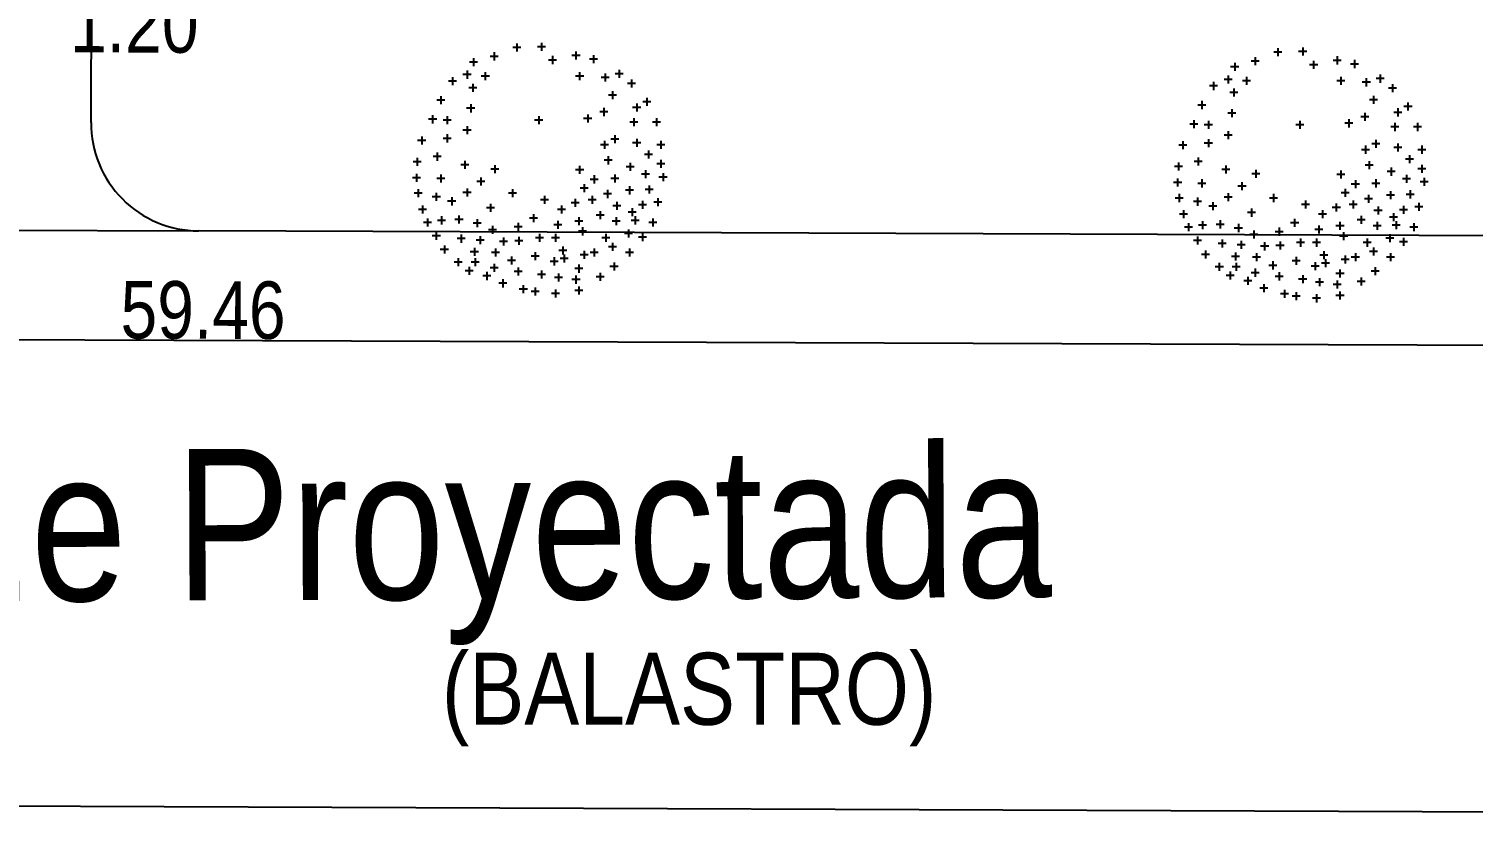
# Model space of a CAD drawing. Header units: inches. Extents: x 203 to 1065, y -1127 to 921.
# Drawn here: x 775.1 to 795.18, y 619.62 to 630.56 of the extents above; entities that cross this region are included whole.
import ezdxf

# ---------------------------------------------------------------- set-up
doc = ezdxf.new("R2010")
doc.units = ezdxf.units.IN
doc.header["$MEASUREMENT"] = 0
doc.header["$PDMODE"] = 35
doc.linetypes.add('DASHED2', pattern=[0.375, 0.25, -0.125])
for name, color, linetype in [('calle', 3, 'Continuous'), ('COTAS', 7, 'Continuous'), ('Vegetación', 102, 'Continuous')]:
    doc.layers.add(name, color=color, linetype=linetype)
doc.layers.add('Limite terrenos', color=2, linetype='DASHED2', transparency=0.4)
doc.styles.add('TECHNICLITE', font='techl___.ttf')
doc.dimstyles.new('1-100', dxfattribs={"dimscale": 0, "dimtxt": 0.09, "dimasz": 0.03, "dimexe": 0.12, "dimexo": 0.2, "dimgap": 0.005, "dimtad": 3, "dimzin": 0, "dimdsep": 46, "dimtxsty": 'TECHNICLITE', "dimblk1": 'COTA', "dimblk2": 'COTA', "dimsah": 1, "dimcen": 2.5, "dimse1": 1, "dimse2": 1, "dimclrd": 7, "dimclre": 7, "dimclrt": 7, "dimadec": 0, "dimazin": 0, "dimtfac": 1, "dimtdec": 6, "dimtmove": 2, "dimatfit": 3, "dimldrblk": 'COTA', "dimfxl": 1, "dimtolj": 1, "dimtzin": 0, "dimarcsym": 0})

# ---------------------------------------------------------------- blocks, each defined once
blk = doc.blocks.new('RB13')
for p, q in [((-0.09496, 0.49383), (-0.09496, 0.46267)), ((0.00127, 0.49667), (0.00127, 0.4655)), ((0.01685, 0.48108), (-0.01432, 0.48108)), ((-0.07937, 0.47825), (-0.11054, 0.47825)), ((-0.18269, 0.45983), (-0.18269, 0.42867)), ((0.13428, 0.46267), (0.13428, 0.4315)), ((0.2022, 0.4485), (0.2022, 0.41733)), ((-0.16711, 0.44425), (-0.19827, 0.44425)), ((0.04372, 0.44567), (0.04372, 0.4145)), ((0.14987, 0.44708), (0.1187, 0.44708)), ((-0.26193, 0.43717), (-0.26193, 0.406)), ((0.21779, 0.43292), (0.18662, 0.43292)), ((0.0593, 0.43008), (0.02814, 0.43008)), ((-0.24635, 0.42158), (-0.27752, 0.42158)), ((0.30126, 0.39183), (0.30126, 0.36066)), ((-0.2874, 0.389), (-0.2874, 0.35783)), ((-0.21665, 0.38333), (-0.21665, 0.35216)), ((0.14843, 0.38333), (0.14843, 0.35216)), ((0.24749, 0.37767), (0.24749, 0.3465)), ((0.31684, 0.37625), (0.28567, 0.37625)), ((-0.27182, 0.37342), (-0.30299, 0.37342)), ((-0.34401, 0.3635), (-0.34401, 0.33233)), ((-0.20107, 0.36775), (-0.23223, 0.36775)), ((0.16402, 0.36775), (0.13285, 0.36775)), ((0.26307, 0.36208), (0.2319, 0.36208)), ((0.34937, 0.355), (0.34937, 0.32383)), ((-0.32842, 0.34791), (-0.35959, 0.34791)), ((-0.26476, 0.338), (-0.26476, 0.30683)), ((0.36495, 0.33941), (0.33379, 0.33941)), ((-0.24918, 0.32241), (-0.28035, 0.32241)), ((0.27579, 0.30966), (0.27579, 0.2785)), ((0.29137, 0.29408), (0.2602, 0.29408)), ((-0.38929, 0.28983), (-0.38929, 0.25866)), ((0.4088, 0.28416), (0.4088, 0.253)), ((-0.3737, 0.27425), (-0.40487, 0.27425)), ((0.42439, 0.26858), (0.39322, 0.26858)), ((-0.27325, 0.25866), (-0.27325, 0.22749)), ((0.36918, 0.2615), (0.36918, 0.23033)), ((-0.25767, 0.24308), (-0.28884, 0.24308)), ((0.24183, 0.2445), (0.24183, 0.21333)), ((0.38476, 0.24591), (0.3536, 0.24591)), ((0.25741, 0.22891), (0.22624, 0.22891)), ((0.17956, 0.21899), (0.17956, 0.18783)), ((-0.42042, 0.21616), (-0.42042, 0.18499)), ((-0.36382, 0.21333), (-0.36382, 0.18216)), ((-0.01005, 0.21333), (-0.01005, 0.18216)), ((0.19515, 0.20341), (0.16398, 0.20341)), ((0.35786, 0.20483), (0.35786, 0.17366)), ((0.44559, 0.20483), (0.44559, 0.17366)), ((-0.40483, 0.20058), (-0.436, 0.20058)), ((-0.34823, 0.19774), (-0.3794, 0.19774)), ((0.00553, 0.19774), (-0.02564, 0.19774)), ((0.37344, 0.18924), (0.34228, 0.18924)), ((0.46118, 0.18924), (0.43001, 0.18924)), ((-0.2874, 0.17366), (-0.2874, 0.14249)), ((-0.27182, 0.15808), (-0.30299, 0.15808)), ((-0.36382, 0.14249), (-0.36382, 0.11133)), ((0.28428, 0.13966), (0.28428, 0.10849)), ((-0.46287, 0.13399), (-0.46287, 0.10282)), ((-0.34823, 0.12691), (-0.3794, 0.12691)), ((0.29986, 0.12408), (0.26869, 0.12408)), ((0.36918, 0.12549), (0.36918, 0.09432)), ((-0.44729, 0.11841), (-0.47845, 0.11841)), ((0.24466, 0.11699), (0.24466, 0.08582)), ((0.46257, 0.11699), (0.46257, 0.08582)), ((0.38476, 0.10991), (0.3536, 0.10991)), ((0.26024, 0.10141), (0.22907, 0.10141)), ((0.47816, 0.10141), (0.44699, 0.10141)), ((0.41446, 0.08016), (0.41446, 0.04899)), ((-0.40344, 0.07166), (-0.40344, 0.04049)), ((0.43005, 0.06457), (0.39888, 0.06457)), ((-0.38785, 0.05607), (-0.41902, 0.05607)), ((0.25881, 0.05749), (0.25881, 0.02632)), ((-0.47985, 0.05182), (-0.47985, 0.02066)), ((-0.29589, 0.04049), (-0.29589, 0.00932)), ((0.27439, 0.04191), (0.24322, 0.04191)), ((0.46257, 0.04332), (0.46257, 0.01216)), ((-0.46427, 0.03624), (-0.49543, 0.03624)), ((0.34371, 0.03199), (0.34371, 0.00082)), ((-0.28031, 0.02491), (-0.31148, 0.02491)), ((-0.17986, 0.02349), (-0.17986, -0.00768)), ((0.47816, 0.02774), (0.44699, 0.02774)), ((0.14843, 0.02066), (0.14843, -0.01051)), ((0.35929, 0.01641), (0.32813, 0.01641)), ((-0.16428, 0.00791), (-0.19544, 0.00791)), ((0.16402, 0.00507), (0.13285, 0.00507)), ((0.40314, 0.00366), (0.40314, -0.02751)), ((-0.48268, -0.01051), (-0.48268, -0.04168)), ((0.47106, -0.00768), (0.47106, -0.03885)), ((-0.38929, -0.01334), (-0.38929, -0.04451)), ((0.20503, -0.01618), (0.20503, -0.04735)), ((0.28428, -0.01334), (0.28428, -0.04451)), ((0.41873, -0.01193), (0.38756, -0.01193)), ((-0.4671, -0.02609), (-0.49826, -0.02609)), ((-0.23363, -0.02468), (-0.23363, -0.05585)), ((0.48665, -0.02326), (0.45548, -0.02326)), ((-0.3737, -0.02893), (-0.40487, -0.02893)), ((0.22062, -0.03176), (0.18945, -0.03176)), ((0.29986, -0.02893), (0.26869, -0.02893)), ((-0.21805, -0.04026), (-0.24922, -0.04026)), ((0.16541, -0.05018), (0.16541, -0.08135)), ((0.41729, -0.05585), (0.41729, -0.08701)), ((0.34088, -0.05868), (0.34088, -0.08985)), ((0.181, -0.06576), (0.14983, -0.06576)), ((-0.47702, -0.07001), (-0.47702, -0.10118)), ((-0.2874, -0.06718), (-0.2874, -0.09835)), ((-0.11194, -0.07001), (-0.11194, -0.10118)), ((0.43288, -0.07143), (0.40171, -0.07143)), ((0.25598, -0.07285), (0.25598, -0.10401)), ((0.35646, -0.07426), (0.3253, -0.07426)), ((-0.27182, -0.08276), (-0.30299, -0.08276)), ((-0.46144, -0.0856), (-0.4926, -0.0856)), ((-0.40627, -0.08418), (-0.40627, -0.11535)), ((-0.09635, -0.0856), (-0.12752, -0.0856)), ((0.27156, -0.08843), (0.24039, -0.08843)), ((-0.39068, -0.09976), (-0.42185, -0.09976)), ((0.01259, -0.09551), (0.01259, -0.12668)), ((0.19654, -0.09551), (0.19654, -0.12668)), ((-0.34684, -0.10118), (-0.34684, -0.13235)), ((0.45125, -0.10401), (0.45125, -0.13518)), ((0.02817, -0.1111), (-0.003, -0.1111)), ((0.13145, -0.10685), (0.13145, -0.13801)), ((0.21213, -0.1111), (0.18096, -0.1111)), ((-0.33125, -0.11676), (-0.36242, -0.11676)), ((0.39182, -0.11535), (0.39182, -0.14651)), ((0.14704, -0.12243), (0.11587, -0.12243)), ((0.29277, -0.11818), (0.29277, -0.14935)), ((0.46684, -0.1196), (0.43567, -0.1196)), ((-0.19684, -0.12668), (-0.19684, -0.15785)), ((-0.46004, -0.13235), (-0.46004, -0.16352)), ((0.07768, -0.13235), (0.07768, -0.16352)), ((0.30835, -0.13376), (0.27718, -0.13376)), ((0.40741, -0.13093), (0.37624, -0.13093)), ((-0.18126, -0.14226), (-0.21242, -0.14226)), ((0.3522, -0.14368), (0.3522, -0.17485)), ((-0.44446, -0.14793), (-0.47562, -0.14793)), ((0.09326, -0.14793), (0.0621, -0.14793)), ((0.22768, -0.15501), (0.22768, -0.18618)), ((0.36778, -0.15926), (0.33662, -0.15926)), ((-0.02986, -0.16635), (-0.02986, -0.19752)), ((-0.31853, -0.17202), (-0.31853, -0.20318)), ((0.24326, -0.1706), (0.21209, -0.1706)), ((-0.38646, -0.17485), (-0.38646, -0.20602)), ((0.1456, -0.17768), (0.1456, -0.20885)), ((0.28994, -0.17768), (0.28994, -0.20885)), ((0.36352, -0.17485), (0.36352, -0.20602)), ((-0.44023, -0.18335), (-0.44023, -0.21452)), ((-0.01428, -0.18193), (-0.04545, -0.18193)), ((0.43144, -0.18335), (0.43144, -0.21452)), ((-0.30295, -0.1876), (-0.33412, -0.1876)), ((-0.24778, -0.18618), (-0.24778, -0.21735)), ((-0.37087, -0.19043), (-0.40204, -0.19043)), ((0.06353, -0.19185), (0.06353, -0.22302)), ((0.16119, -0.19327), (0.13002, -0.19327)), ((0.30552, -0.19327), (0.27435, -0.19327)), ((0.3791, -0.19043), (0.34794, -0.19043)), ((-0.42465, -0.19893), (-0.45581, -0.19893)), ((-0.0893, -0.20035), (-0.0893, -0.23152)), ((0.44703, -0.19893), (0.41586, -0.19893)), ((-0.2322, -0.20177), (-0.26337, -0.20177)), ((-0.18835, -0.21168), (-0.18835, -0.24285)), ((0.07911, -0.20743), (0.04795, -0.20743)), ((-0.07371, -0.21593), (-0.10488, -0.21593)), ((0.15975, -0.21735), (0.15975, -0.24852)), ((-0.17277, -0.22727), (-0.20393, -0.22727)), ((0.33805, -0.22585), (0.33805, -0.25702)), ((-0.40627, -0.23435), (-0.40627, -0.26552)), ((0.17534, -0.23293), (0.14417, -0.23293)), ((0.39182, -0.24002), (0.39182, -0.27118)), ((-0.31004, -0.24568), (-0.31004, -0.27685)), ((-0.00722, -0.24285), (-0.00722, -0.27402)), ((0.05504, -0.24285), (0.05504, -0.27402)), ((0.25032, -0.24285), (0.25032, -0.27402)), ((0.35363, -0.24143), (0.32247, -0.24143)), ((-0.39068, -0.24993), (-0.42185, -0.24993)), ((-0.23646, -0.25135), (-0.23646, -0.28252)), ((-0.1459, -0.25702), (-0.1459, -0.28818)), ((-0.08647, -0.25418), (-0.08647, -0.28535)), ((0.40741, -0.2556), (0.37624, -0.2556)), ((-0.29446, -0.26127), (-0.32563, -0.26127)), ((0.00836, -0.25843), (-0.02281, -0.25843)), ((0.07062, -0.25843), (0.03946, -0.25843)), ((0.2659, -0.25843), (0.23473, -0.25843)), ((-0.22088, -0.26693), (-0.25205, -0.26693)), ((-0.13031, -0.2726), (-0.16148, -0.2726)), ((-0.07088, -0.26977), (-0.10205, -0.26977)), ((0.27579, -0.27685), (0.27579, -0.30802)), ((-0.37514, -0.28818), (-0.37514, -0.31935)), ((0.08334, -0.29102), (0.08334, -0.32219)), ((0.29137, -0.29243), (0.2602, -0.29243)), ((-0.2591, -0.29669), (-0.2591, -0.32785)), ((-0.17703, -0.29952), (-0.17703, -0.33069)), ((0.20503, -0.29952), (0.20503, -0.33069)), ((0.34088, -0.29952), (0.34088, -0.33069)), ((-0.35955, -0.30377), (-0.39072, -0.30377)), ((0.09892, -0.3066), (0.06776, -0.3066)), ((-0.24352, -0.31227), (-0.27469, -0.31227)), ((0.16541, -0.30802), (0.16541, -0.33919)), ((-0.16145, -0.3151), (-0.19261, -0.3151)), ((-0.0242, -0.31369), (-0.0242, -0.34485)), ((0.22062, -0.3151), (0.18945, -0.3151)), ((0.35646, -0.3151), (0.3253, -0.3151)), ((0.089, -0.32219), (0.089, -0.35335)), ((0.181, -0.3236), (0.14983, -0.3236)), ((-0.00862, -0.32927), (-0.03979, -0.32927)), ((-0.11477, -0.33069), (-0.11477, -0.36185)), ((0.04938, -0.33352), (0.04938, -0.36469)), ((-0.32136, -0.33635), (-0.32136, -0.36752)), ((-0.25627, -0.33635), (-0.25627, -0.36752)), ((0.10458, -0.33777), (0.07342, -0.33777)), ((-0.09918, -0.34627), (-0.13035, -0.34627)), ((-0.30578, -0.35194), (-0.33695, -0.35194)), ((-0.24069, -0.35194), (-0.27186, -0.35194)), ((0.06496, -0.3491), (0.0338, -0.3491)), ((0.28145, -0.35335), (0.28145, -0.38452)), ((-0.18269, -0.35902), (-0.18269, -0.39019)), ((0.1456, -0.36185), (0.1456, -0.39302)), ((-0.27891, -0.37035), (-0.27891, -0.40152)), ((-0.0893, -0.37319), (-0.0893, -0.40435)), ((0.29703, -0.36894), (0.26586, -0.36894)), ((-0.16711, -0.3746), (-0.19827, -0.3746)), ((0.16119, -0.37744), (0.13002, -0.37744)), ((0.00127, -0.38452), (0.00127, -0.41569)), ((-0.26333, -0.38594), (-0.2945, -0.38594)), ((-0.21099, -0.39019), (-0.21099, -0.42135)), ((-0.07371, -0.38877), (-0.10488, -0.38877)), ((0.06636, -0.39585), (0.06636, -0.42702)), ((0.22768, -0.39302), (0.22768, -0.42419)), ((0.01685, -0.4001), (-0.01432, -0.4001)), ((-0.19541, -0.40577), (-0.22657, -0.40577)), ((0.13428, -0.40435), (0.13428, -0.43552)), ((0.08194, -0.41144), (0.05078, -0.41144)), ((0.24326, -0.4086), (0.21209, -0.4086)), ((-0.14873, -0.41852), (-0.14873, -0.44969)), ((0.14987, -0.41994), (0.1187, -0.41994)), ((-0.13314, -0.43411), (-0.16431, -0.43411)), ((-0.06949, -0.44119), (-0.06949, -0.47236)), ((0.1456, -0.44686), (0.1456, -0.47802)), ((-0.0242, -0.44969), (-0.0242, -0.48086)), ((-0.0539, -0.45677), (-0.08507, -0.45677)), ((0.05504, -0.45819), (0.05504, -0.48936)), ((0.16119, -0.46244), (0.13002, -0.46244)), ((-0.00862, -0.46527), (-0.03979, -0.46527)), ((0.07062, -0.47377), (0.03946, -0.47377))]:
    blk.add_line(p, q)
blk = doc.blocks.new('52312494')
at = {"xscale": 10, "zscale": 10}
blk.add_blockref('RB13', (0.0764, -0.0469), dxfattribs=at)
blk = doc.blocks.new('ARBOL39')
at = {"xscale": 0.15, "yscale": 1.5, "zscale": 0.15}
blk.add_blockref('52312494', (0, 0), dxfattribs=at)
blk = doc.blocks.new('COTA')
h = blk.add_hatch(color=256)
edge = h.paths.add_edge_path()
edge.add_arc((0, 0), 0.5, 0, 360)
for p, q in [((0, 2), (0, -2)), ((-1.5, 0), (1.5, 0))]:
    blk.add_line(p, q)
blk.add_circle((0, 0), 0.5)
blk = doc.blocks.new('*D87')
at = {"layer": 'COTAS', "color": 7, "lineweight": -2, "transparency": 16777216}
blk.add_line((776.996, 631.186), (776.156, 631.19), dxfattribs=at)
at = {"layer": 'Defpoints', "color": 0, "transparency": 16777216}
for p in [(775.988, 634.26), (777.188, 634.255), (775.976, 631.19)]:
    blk.add_point(p, dxfattribs=at)
at = {"layer": 'COTAS', "color": 7, "lineweight": -2, "transparency": 16777216, "xscale": 0.18, "yscale": 0.18, "zscale": 0.18}
for p, rotation in [((775.976, 631.19), 179.7797954084246), ((777.176, 631.186), 359.7797954084246)]:
    blk.add_blockref('COTA', p, dxfattribs=dict(at, rotation=rotation))
at = {"layer": 'COTAS', "color": 7, "transparency": 16777216, "insert": (776.571, 630.627), "char_height": 0.8, "attachment_point": 5, "rotation": 359.7798, "style": 'TECHNICLITE'}
blk.add_mtext('\\A1;1.20', dxfattribs=at)
blk = doc.blocks.new('*D119')
at = {"layer": 'COTAS', "color": 7, "lineweight": -2, "transparency": 16777216}
blk.add_line((747.976, 626.344), (807.073, 626.121), dxfattribs=at)
at = {"layer": 'Defpoints', "color": 0, "transparency": 16777216}
for p in [(747.819, 632.366), (807.276, 632.142), (807.253, 626.121)]:
    blk.add_point(p, dxfattribs=at)
at = {"layer": 'COTAS', "color": 7, "lineweight": -2, "transparency": 16777216, "xscale": 0.18, "yscale": 0.18, "zscale": 0.18}
for p, rotation in [((747.796, 626.344), 179.7844597072641), ((807.253, 626.121), 359.7844597072641)]:
    blk.add_blockref('COTA', p, dxfattribs=dict(at, rotation=rotation))
at = {"layer": 'COTAS', "color": 7, "transparency": 16777216, "insert": (777.526, 626.649), "char_height": 0.8, "attachment_point": 5, "rotation": 359.7845, "style": 'TECHNICLITE'}
blk.add_mtext('\\A1;59.46', dxfattribs=at)

msp = doc.modelspace()

# ---------------------------------------------------------------- linework, layer by layer
msp.add_line((768.626, 627.787), (777.463, 627.754))
at = {"layer": 'calle', "color": 4}
for p, q in [((775.969, 629.26), (776.533, 776.01)), ((802.26, 627.661), (777.463, 627.754)), ((810.752, 619.62), (753.739, 619.836))]:
    msp.add_line(p, q, dxfattribs=at)
msp.add_arc((777.469, 629.254), 1.5, 179.7798, 269.7845, dxfattribs=at)
at = {"layer": 'Limite terrenos'}
msp.add_line((777.337, 627.754), (777.337, 627.755), dxfattribs=at)

# ---------------------------------------------------------------- block references
at = {"layer": 'Vegetación', "xscale": 2.39420562439072, "yscale": 2.39420562439072, "zscale": 2.39420562439072}
for p in [(782.199, 628.753), (792.777, 628.687)]:
    msp.add_blockref('ARBOL39', p, dxfattribs=at)

# ---------------------------------------------------------------- texts
at = {"style": 'TECHNICLITE'}
msp.add_text('Calle Proyectada', height=2.10263, rotation=0.2256, dxfattribs=at).set_placement((770.984, 622.593))
at = {"layer": 'COTAS', "style": 'TECHNICLITE'}
msp.add_text('(BALASTRO) ', height=1, dxfattribs=at).set_placement((780.845, 620.89))

# ---------------------------------------------------------------- dimensions: what is measured, and where the dimension line sits
at = {"layer": 'COTAS'}
dim = msp.add_linear_dim(base=(775.976, 631.19), p1=(777.188, 634.255), p2=(775.988, 634.26), angle=179.7798, dimstyle='1-100', override={"dimscale": 1, "dimtxt": 0.8, "dimasz": 0.18}, dxfattribs=at)
dim.commit()
dim.dimension.update_dxf_attribs({"geometry": '*D87', "text_midpoint": (776.571, 630.627), "dimtype": 161})
dim = msp.add_aligned_dim(p1=(747.819, 632.366), p2=(807.276, 632.142), distance=-6.021, dimstyle='1-100', override={"dimscale": 1, "dimtxt": 0.8, "dimasz": 0.18}, dxfattribs=at)
dim.commit()
dim.dimension.update_dxf_attribs({"geometry": '*D119', "text_midpoint": (777.526, 626.649)})

doc.saveas('drawing.dxf')
